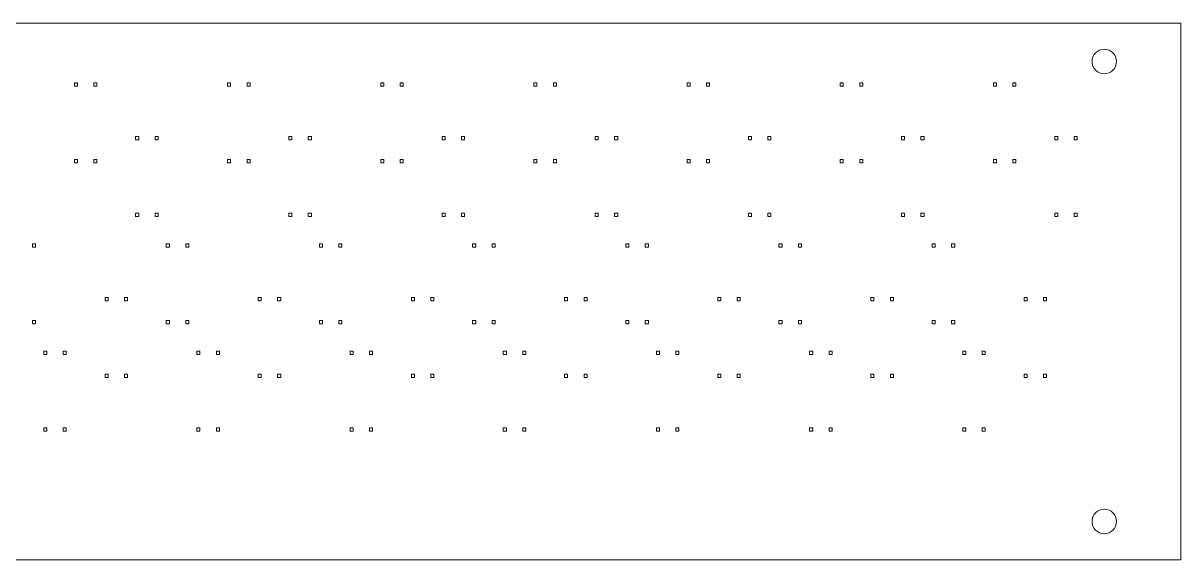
# Model space of a CAD drawing. Header units: millimetres. Extents: x -335 to 334, y -198 to 195.
# Drawn here: x -192.2 to -41, y 125 to 195 of the extents above; entities that cross this region are included whole.
import ezdxf

# ---------------------------------------------------------------- set-up
doc = ezdxf.new("R2010")
doc.units = ezdxf.units.MM
doc.header["$MEASUREMENT"] = 0
doc.layers.add('Layer 1', color=7, linetype='Continuous')

msp = doc.modelspace()

# ---------------------------------------------------------------- linework, layer by layer
at = {"layer": 'Layer 1', "lineweight": 15}
for points in [[(-335, 125), (-335, 125), (-335, 195), (-335, 195), (-335, 195), (-335, 195), (-41, 195), (-41, 195), (-41, 195), (-41, 195), (-41, 125), (-41, 125), (-41, 125), (-41, 125), (-335, 125), (-335, 125)], [(-49.4, 190), (-49.4, 190.8837), (-50.1163, 191.6), (-51, 191.6), (-51, 191.6), (-51.8837, 191.6), (-52.6, 190.8837), (-52.6, 190), (-52.6, 190), (-52.6, 189.1163), (-51.8837, 188.4), (-51, 188.4), (-51, 188.4), (-50.1164, 188.4), (-49.4, 189.1163), (-49.4, 190)], [(-185.47, 187.2), (-185.47, 187.2), (-185.47, 186.8), (-185.47, 186.8), (-185.47, 186.8), (-185.47, 186.8), (-185.07, 186.8), (-185.07, 186.8), (-185.07, 186.8), (-185.07, 186.8), (-185.07, 187.2), (-185.07, 187.2), (-185.07, 187.2), (-185.07, 187.2), (-185.47, 187.2), (-185.47, 187.2)], [(-182.93, 187.2), (-182.93, 187.2), (-182.93, 186.8), (-182.93, 186.8), (-182.93, 186.8), (-182.93, 186.8), (-182.53, 186.8), (-182.53, 186.8), (-182.53, 186.8), (-182.53, 186.8), (-182.53, 187.2), (-182.53, 187.2), (-182.53, 187.2), (-182.53, 187.2), (-182.93, 187.2), (-182.93, 187.2)], [(-165.47, 187.2), (-165.47, 187.2), (-165.47, 186.8), (-165.47, 186.8), (-165.47, 186.8), (-165.47, 186.8), (-165.07, 186.8), (-165.07, 186.8), (-165.07, 186.8), (-165.07, 186.8), (-165.07, 187.2), (-165.07, 187.2), (-165.07, 187.2), (-165.07, 187.2), (-165.47, 187.2), (-165.47, 187.2)], [(-162.93, 187.2), (-162.93, 187.2), (-162.93, 186.8), (-162.93, 186.8), (-162.93, 186.8), (-162.93, 186.8), (-162.53, 186.8), (-162.53, 186.8), (-162.53, 186.8), (-162.53, 186.8), (-162.53, 187.2), (-162.53, 187.2), (-162.53, 187.2), (-162.53, 187.2), (-162.93, 187.2), (-162.93, 187.2)], [(-145.47, 187.2), (-145.47, 187.2), (-145.47, 186.8), (-145.47, 186.8), (-145.47, 186.8), (-145.47, 186.8), (-145.07, 186.8), (-145.07, 186.8), (-145.07, 186.8), (-145.07, 186.8), (-145.07, 187.2), (-145.07, 187.2), (-145.07, 187.2), (-145.07, 187.2), (-145.47, 187.2), (-145.47, 187.2)], [(-142.93, 187.2), (-142.93, 187.2), (-142.93, 186.8), (-142.93, 186.8), (-142.93, 186.8), (-142.93, 186.8), (-142.53, 186.8), (-142.53, 186.8), (-142.53, 186.8), (-142.53, 186.8), (-142.53, 187.2), (-142.53, 187.2), (-142.53, 187.2), (-142.53, 187.2), (-142.93, 187.2), (-142.93, 187.2)], [(-125.47, 187.2), (-125.47, 187.2), (-125.47, 186.8), (-125.47, 186.8), (-125.47, 186.8), (-125.47, 186.8), (-125.07, 186.8), (-125.07, 186.8), (-125.07, 186.8), (-125.07, 186.8), (-125.07, 187.2), (-125.07, 187.2), (-125.07, 187.2), (-125.07, 187.2), (-125.47, 187.2), (-125.47, 187.2)], [(-122.93, 187.2), (-122.93, 187.2), (-122.93, 186.8), (-122.93, 186.8), (-122.93, 186.8), (-122.93, 186.8), (-122.53, 186.8), (-122.53, 186.8), (-122.53, 186.8), (-122.53, 186.8), (-122.53, 187.2), (-122.53, 187.2), (-122.53, 187.2), (-122.53, 187.2), (-122.93, 187.2), (-122.93, 187.2)], [(-105.47, 187.2), (-105.47, 187.2), (-105.47, 186.8), (-105.47, 186.8), (-105.47, 186.8), (-105.47, 186.8), (-105.07, 186.8), (-105.07, 186.8), (-105.07, 186.8), (-105.07, 186.8), (-105.07, 187.2), (-105.07, 187.2), (-105.07, 187.2), (-105.07, 187.2), (-105.47, 187.2), (-105.47, 187.2)], [(-102.93, 187.2), (-102.93, 187.2), (-102.93, 186.8), (-102.93, 186.8), (-102.93, 186.8), (-102.93, 186.8), (-102.53, 186.8), (-102.53, 186.8), (-102.53, 186.8), (-102.53, 186.8), (-102.53, 187.2), (-102.53, 187.2), (-102.53, 187.2), (-102.53, 187.2), (-102.93, 187.2), (-102.93, 187.2)], [(-85.47, 187.2), (-85.47, 187.2), (-85.47, 186.8), (-85.47, 186.8), (-85.47, 186.8), (-85.47, 186.8), (-85.07, 186.8), (-85.07, 186.8), (-85.07, 186.8), (-85.07, 186.8), (-85.07, 187.2), (-85.07, 187.2), (-85.07, 187.2), (-85.07, 187.2), (-85.47, 187.2), (-85.47, 187.2)], [(-82.93, 187.2), (-82.93, 187.2), (-82.93, 186.8), (-82.93, 186.8), (-82.93, 186.8), (-82.93, 186.8), (-82.53, 186.8), (-82.53, 186.8), (-82.53, 186.8), (-82.53, 186.8), (-82.53, 187.2), (-82.53, 187.2), (-82.53, 187.2), (-82.53, 187.2), (-82.93, 187.2), (-82.93, 187.2)], [(-65.47, 187.2), (-65.47, 187.2), (-65.47, 186.8), (-65.47, 186.8), (-65.47, 186.8), (-65.47, 186.8), (-65.07, 186.8), (-65.07, 186.8), (-65.07, 186.8), (-65.07, 186.8), (-65.07, 187.2), (-65.07, 187.2), (-65.07, 187.2), (-65.07, 187.2), (-65.47, 187.2), (-65.47, 187.2)], [(-62.93, 187.2), (-62.93, 187.2), (-62.93, 186.8), (-62.93, 186.8), (-62.93, 186.8), (-62.93, 186.8), (-62.53, 186.8), (-62.53, 186.8), (-62.53, 186.8), (-62.53, 186.8), (-62.53, 187.2), (-62.53, 187.2), (-62.53, 187.2), (-62.53, 187.2), (-62.93, 187.2), (-62.93, 187.2)], [(-177.07, 180.2), (-177.07, 180.2), (-177.47, 180.2), (-177.47, 180.2), (-177.47, 180.2), (-177.47, 180.2), (-177.47, 179.8), (-177.47, 179.8), (-177.47, 179.8), (-177.47, 179.8), (-177.07, 179.8), (-177.07, 179.8), (-177.07, 179.8), (-177.07, 179.8), (-177.07, 180.2), (-177.07, 180.2)], [(-174.93, 180.2), (-174.93, 180.2), (-174.93, 179.8), (-174.93, 179.8), (-174.93, 179.8), (-174.93, 179.8), (-174.53, 179.8), (-174.53, 179.8), (-174.53, 179.8), (-174.53, 179.8), (-174.53, 180.2), (-174.53, 180.2), (-174.53, 180.2), (-174.53, 180.2), (-174.93, 180.2), (-174.93, 180.2)], [(-157.07, 180.2), (-157.07, 180.2), (-157.47, 180.2), (-157.47, 180.2), (-157.47, 180.2), (-157.47, 180.2), (-157.47, 179.8), (-157.47, 179.8), (-157.47, 179.8), (-157.47, 179.8), (-157.07, 179.8), (-157.07, 179.8), (-157.07, 179.8), (-157.07, 179.8), (-157.07, 180.2), (-157.07, 180.2)], [(-154.93, 180.2), (-154.93, 180.2), (-154.93, 179.8), (-154.93, 179.8), (-154.93, 179.8), (-154.93, 179.8), (-154.53, 179.8), (-154.53, 179.8), (-154.53, 179.8), (-154.53, 179.8), (-154.53, 180.2), (-154.53, 180.2), (-154.53, 180.2), (-154.53, 180.2), (-154.93, 180.2), (-154.93, 180.2)], [(-137.07, 180.2), (-137.07, 180.2), (-137.47, 180.2), (-137.47, 180.2), (-137.47, 180.2), (-137.47, 180.2), (-137.47, 179.8), (-137.47, 179.8), (-137.47, 179.8), (-137.47, 179.8), (-137.07, 179.8), (-137.07, 179.8), (-137.07, 179.8), (-137.07, 179.8), (-137.07, 180.2), (-137.07, 180.2)], [(-134.93, 180.2), (-134.93, 180.2), (-134.93, 179.8), (-134.93, 179.8), (-134.93, 179.8), (-134.93, 179.8), (-134.53, 179.8), (-134.53, 179.8), (-134.53, 179.8), (-134.53, 179.8), (-134.53, 180.2), (-134.53, 180.2), (-134.53, 180.2), (-134.53, 180.2), (-134.93, 180.2), (-134.93, 180.2)], [(-117.07, 180.2), (-117.07, 180.2), (-117.47, 180.2), (-117.47, 180.2), (-117.47, 180.2), (-117.47, 180.2), (-117.47, 179.8), (-117.47, 179.8), (-117.47, 179.8), (-117.47, 179.8), (-117.07, 179.8), (-117.07, 179.8), (-117.07, 179.8), (-117.07, 179.8), (-117.07, 180.2), (-117.07, 180.2)], [(-114.93, 180.2), (-114.93, 180.2), (-114.93, 179.8), (-114.93, 179.8), (-114.93, 179.8), (-114.93, 179.8), (-114.53, 179.8), (-114.53, 179.8), (-114.53, 179.8), (-114.53, 179.8), (-114.53, 180.2), (-114.53, 180.2), (-114.53, 180.2), (-114.53, 180.2), (-114.93, 180.2), (-114.93, 180.2)], [(-97.07, 180.2), (-97.07, 180.2), (-97.47, 180.2), (-97.47, 180.2), (-97.47, 180.2), (-97.47, 180.2), (-97.47, 179.8), (-97.47, 179.8), (-97.47, 179.8), (-97.47, 179.8), (-97.07, 179.8), (-97.07, 179.8), (-97.07, 179.8), (-97.07, 179.8), (-97.07, 180.2), (-97.07, 180.2)], [(-94.93, 180.2), (-94.93, 180.2), (-94.93, 179.8), (-94.93, 179.8), (-94.93, 179.8), (-94.93, 179.8), (-94.53, 179.8), (-94.53, 179.8), (-94.53, 179.8), (-94.53, 179.8), (-94.53, 180.2), (-94.53, 180.2), (-94.53, 180.2), (-94.53, 180.2), (-94.93, 180.2), (-94.93, 180.2)], [(-77.07, 180.2), (-77.07, 180.2), (-77.47, 180.2), (-77.47, 180.2), (-77.47, 180.2), (-77.47, 180.2), (-77.47, 179.8), (-77.47, 179.8), (-77.47, 179.8), (-77.47, 179.8), (-77.07, 179.8), (-77.07, 179.8), (-77.07, 179.8), (-77.07, 179.8), (-77.07, 180.2), (-77.07, 180.2)], [(-74.93, 180.2), (-74.93, 180.2), (-74.93, 179.8), (-74.93, 179.8), (-74.93, 179.8), (-74.93, 179.8), (-74.53, 179.8), (-74.53, 179.8), (-74.53, 179.8), (-74.53, 179.8), (-74.53, 180.2), (-74.53, 180.2), (-74.53, 180.2), (-74.53, 180.2), (-74.93, 180.2), (-74.93, 180.2)], [(-57.07, 180.2), (-57.07, 180.2), (-57.47, 180.2), (-57.47, 180.2), (-57.47, 180.2), (-57.47, 180.2), (-57.47, 179.8), (-57.47, 179.8), (-57.47, 179.8), (-57.47, 179.8), (-57.07, 179.8), (-57.07, 179.8), (-57.07, 179.8), (-57.07, 179.8), (-57.07, 180.2), (-57.07, 180.2)], [(-54.93, 180.2), (-54.93, 180.2), (-54.93, 179.8), (-54.93, 179.8), (-54.93, 179.8), (-54.93, 179.8), (-54.53, 179.8), (-54.53, 179.8), (-54.53, 179.8), (-54.53, 179.8), (-54.53, 180.2), (-54.53, 180.2), (-54.53, 180.2), (-54.53, 180.2), (-54.93, 180.2), (-54.93, 180.2)], [(-185.07, 177.2), (-185.07, 177.2), (-185.47, 177.2), (-185.47, 177.2), (-185.47, 177.2), (-185.47, 177.2), (-185.47, 176.8), (-185.47, 176.8), (-185.47, 176.8), (-185.47, 176.8), (-185.07, 176.8), (-185.07, 176.8), (-185.07, 176.8), (-185.07, 176.8), (-185.07, 177.2), (-185.07, 177.2)], [(-182.93, 177.2), (-182.93, 177.2), (-182.93, 176.8), (-182.93, 176.8), (-182.93, 176.8), (-182.93, 176.8), (-182.53, 176.8), (-182.53, 176.8), (-182.53, 176.8), (-182.53, 176.8), (-182.53, 177.2), (-182.53, 177.2), (-182.53, 177.2), (-182.53, 177.2), (-182.93, 177.2), (-182.93, 177.2)], [(-165.07, 177.2), (-165.07, 177.2), (-165.47, 177.2), (-165.47, 177.2), (-165.47, 177.2), (-165.47, 177.2), (-165.47, 176.8), (-165.47, 176.8), (-165.47, 176.8), (-165.47, 176.8), (-165.07, 176.8), (-165.07, 176.8), (-165.07, 176.8), (-165.07, 176.8), (-165.07, 177.2), (-165.07, 177.2)], [(-162.93, 177.2), (-162.93, 177.2), (-162.93, 176.8), (-162.93, 176.8), (-162.93, 176.8), (-162.93, 176.8), (-162.53, 176.8), (-162.53, 176.8), (-162.53, 176.8), (-162.53, 176.8), (-162.53, 177.2), (-162.53, 177.2), (-162.53, 177.2), (-162.53, 177.2), (-162.93, 177.2), (-162.93, 177.2)], [(-145.07, 177.2), (-145.07, 177.2), (-145.47, 177.2), (-145.47, 177.2), (-145.47, 177.2), (-145.47, 177.2), (-145.47, 176.8), (-145.47, 176.8), (-145.47, 176.8), (-145.47, 176.8), (-145.07, 176.8), (-145.07, 176.8), (-145.07, 176.8), (-145.07, 176.8), (-145.07, 177.2), (-145.07, 177.2)], [(-142.93, 177.2), (-142.93, 177.2), (-142.93, 176.8), (-142.93, 176.8), (-142.93, 176.8), (-142.93, 176.8), (-142.53, 176.8), (-142.53, 176.8), (-142.53, 176.8), (-142.53, 176.8), (-142.53, 177.2), (-142.53, 177.2), (-142.53, 177.2), (-142.53, 177.2), (-142.93, 177.2), (-142.93, 177.2)], [(-125.07, 177.2), (-125.07, 177.2), (-125.47, 177.2), (-125.47, 177.2), (-125.47, 177.2), (-125.47, 177.2), (-125.47, 176.8), (-125.47, 176.8), (-125.47, 176.8), (-125.47, 176.8), (-125.07, 176.8), (-125.07, 176.8), (-125.07, 176.8), (-125.07, 176.8), (-125.07, 177.2), (-125.07, 177.2)], [(-122.93, 177.2), (-122.93, 177.2), (-122.93, 176.8), (-122.93, 176.8), (-122.93, 176.8), (-122.93, 176.8), (-122.53, 176.8), (-122.53, 176.8), (-122.53, 176.8), (-122.53, 176.8), (-122.53, 177.2), (-122.53, 177.2), (-122.53, 177.2), (-122.53, 177.2), (-122.93, 177.2), (-122.93, 177.2)], [(-105.07, 177.2), (-105.07, 177.2), (-105.47, 177.2), (-105.47, 177.2), (-105.47, 177.2), (-105.47, 177.2), (-105.47, 176.8), (-105.47, 176.8), (-105.47, 176.8), (-105.47, 176.8), (-105.07, 176.8), (-105.07, 176.8), (-105.07, 176.8), (-105.07, 176.8), (-105.07, 177.2), (-105.07, 177.2)], [(-102.93, 177.2), (-102.93, 177.2), (-102.93, 176.8), (-102.93, 176.8), (-102.93, 176.8), (-102.93, 176.8), (-102.53, 176.8), (-102.53, 176.8), (-102.53, 176.8), (-102.53, 176.8), (-102.53, 177.2), (-102.53, 177.2), (-102.53, 177.2), (-102.53, 177.2), (-102.93, 177.2), (-102.93, 177.2)], [(-85.07, 177.2), (-85.07, 177.2), (-85.47, 177.2), (-85.47, 177.2), (-85.47, 177.2), (-85.47, 177.2), (-85.47, 176.8), (-85.47, 176.8), (-85.47, 176.8), (-85.47, 176.8), (-85.07, 176.8), (-85.07, 176.8), (-85.07, 176.8), (-85.07, 176.8), (-85.07, 177.2), (-85.07, 177.2)], [(-82.93, 177.2), (-82.93, 177.2), (-82.93, 176.8), (-82.93, 176.8), (-82.93, 176.8), (-82.93, 176.8), (-82.53, 176.8), (-82.53, 176.8), (-82.53, 176.8), (-82.53, 176.8), (-82.53, 177.2), (-82.53, 177.2), (-82.53, 177.2), (-82.53, 177.2), (-82.93, 177.2), (-82.93, 177.2)], [(-65.07, 177.2), (-65.07, 177.2), (-65.47, 177.2), (-65.47, 177.2), (-65.47, 177.2), (-65.47, 177.2), (-65.47, 176.8), (-65.47, 176.8), (-65.47, 176.8), (-65.47, 176.8), (-65.07, 176.8), (-65.07, 176.8), (-65.07, 176.8), (-65.07, 176.8), (-65.07, 177.2), (-65.07, 177.2)], [(-62.93, 177.2), (-62.93, 177.2), (-62.93, 176.8), (-62.93, 176.8), (-62.93, 176.8), (-62.93, 176.8), (-62.53, 176.8), (-62.53, 176.8), (-62.53, 176.8), (-62.53, 176.8), (-62.53, 177.2), (-62.53, 177.2), (-62.53, 177.2), (-62.53, 177.2), (-62.93, 177.2), (-62.93, 177.2)], [(-177.07, 170.2), (-177.07, 170.2), (-177.47, 170.2), (-177.47, 170.2), (-177.47, 170.2), (-177.47, 170.2), (-177.47, 169.8), (-177.47, 169.8), (-177.47, 169.8), (-177.47, 169.8), (-177.07, 169.8), (-177.07, 169.8), (-177.07, 169.8), (-177.07, 169.8), (-177.07, 170.2), (-177.07, 170.2)], [(-174.93, 170.2), (-174.93, 170.2), (-174.93, 169.8), (-174.93, 169.8), (-174.93, 169.8), (-174.93, 169.8), (-174.53, 169.8), (-174.53, 169.8), (-174.53, 169.8), (-174.53, 169.8), (-174.53, 170.2), (-174.53, 170.2), (-174.53, 170.2), (-174.53, 170.2), (-174.93, 170.2), (-174.93, 170.2)], [(-157.07, 170.2), (-157.07, 170.2), (-157.47, 170.2), (-157.47, 170.2), (-157.47, 170.2), (-157.47, 170.2), (-157.47, 169.8), (-157.47, 169.8), (-157.47, 169.8), (-157.47, 169.8), (-157.07, 169.8), (-157.07, 169.8), (-157.07, 169.8), (-157.07, 169.8), (-157.07, 170.2), (-157.07, 170.2)], [(-154.93, 170.2), (-154.93, 170.2), (-154.93, 169.8), (-154.93, 169.8), (-154.93, 169.8), (-154.93, 169.8), (-154.53, 169.8), (-154.53, 169.8), (-154.53, 169.8), (-154.53, 169.8), (-154.53, 170.2), (-154.53, 170.2), (-154.53, 170.2), (-154.53, 170.2), (-154.93, 170.2), (-154.93, 170.2)], [(-137.07, 170.2), (-137.07, 170.2), (-137.47, 170.2), (-137.47, 170.2), (-137.47, 170.2), (-137.47, 170.2), (-137.47, 169.8), (-137.47, 169.8), (-137.47, 169.8), (-137.47, 169.8), (-137.07, 169.8), (-137.07, 169.8), (-137.07, 169.8), (-137.07, 169.8), (-137.07, 170.2), (-137.07, 170.2)], [(-134.93, 170.2), (-134.93, 170.2), (-134.93, 169.8), (-134.93, 169.8), (-134.93, 169.8), (-134.93, 169.8), (-134.53, 169.8), (-134.53, 169.8), (-134.53, 169.8), (-134.53, 169.8), (-134.53, 170.2), (-134.53, 170.2), (-134.53, 170.2), (-134.53, 170.2), (-134.93, 170.2), (-134.93, 170.2)], [(-117.07, 170.2), (-117.07, 170.2), (-117.47, 170.2), (-117.47, 170.2), (-117.47, 170.2), (-117.47, 170.2), (-117.47, 169.8), (-117.47, 169.8), (-117.47, 169.8), (-117.47, 169.8), (-117.07, 169.8), (-117.07, 169.8), (-117.07, 169.8), (-117.07, 169.8), (-117.07, 170.2), (-117.07, 170.2)], [(-114.93, 170.2), (-114.93, 170.2), (-114.93, 169.8), (-114.93, 169.8), (-114.93, 169.8), (-114.93, 169.8), (-114.53, 169.8), (-114.53, 169.8), (-114.53, 169.8), (-114.53, 169.8), (-114.53, 170.2), (-114.53, 170.2), (-114.53, 170.2), (-114.53, 170.2), (-114.93, 170.2), (-114.93, 170.2)], [(-97.07, 170.2), (-97.07, 170.2), (-97.47, 170.2), (-97.47, 170.2), (-97.47, 170.2), (-97.47, 170.2), (-97.47, 169.8), (-97.47, 169.8), (-97.47, 169.8), (-97.47, 169.8), (-97.07, 169.8), (-97.07, 169.8), (-97.07, 169.8), (-97.07, 169.8), (-97.07, 170.2), (-97.07, 170.2)], [(-94.93, 170.2), (-94.93, 170.2), (-94.93, 169.8), (-94.93, 169.8), (-94.93, 169.8), (-94.93, 169.8), (-94.53, 169.8), (-94.53, 169.8), (-94.53, 169.8), (-94.53, 169.8), (-94.53, 170.2), (-94.53, 170.2), (-94.53, 170.2), (-94.53, 170.2), (-94.93, 170.2), (-94.93, 170.2)], [(-77.07, 170.2), (-77.07, 170.2), (-77.47, 170.2), (-77.47, 170.2), (-77.47, 170.2), (-77.47, 170.2), (-77.47, 169.8), (-77.47, 169.8), (-77.47, 169.8), (-77.47, 169.8), (-77.07, 169.8), (-77.07, 169.8), (-77.07, 169.8), (-77.07, 169.8), (-77.07, 170.2), (-77.07, 170.2)], [(-74.93, 170.2), (-74.93, 170.2), (-74.93, 169.8), (-74.93, 169.8), (-74.93, 169.8), (-74.93, 169.8), (-74.53, 169.8), (-74.53, 169.8), (-74.53, 169.8), (-74.53, 169.8), (-74.53, 170.2), (-74.53, 170.2), (-74.53, 170.2), (-74.53, 170.2), (-74.93, 170.2), (-74.93, 170.2)], [(-57.07, 170.2), (-57.07, 170.2), (-57.47, 170.2), (-57.47, 170.2), (-57.47, 170.2), (-57.47, 170.2), (-57.47, 169.8), (-57.47, 169.8), (-57.47, 169.8), (-57.47, 169.8), (-57.07, 169.8), (-57.07, 169.8), (-57.07, 169.8), (-57.07, 169.8), (-57.07, 170.2), (-57.07, 170.2)], [(-54.93, 170.2), (-54.93, 170.2), (-54.93, 169.8), (-54.93, 169.8), (-54.93, 169.8), (-54.93, 169.8), (-54.53, 169.8), (-54.53, 169.8), (-54.53, 169.8), (-54.53, 169.8), (-54.53, 170.2), (-54.53, 170.2), (-54.53, 170.2), (-54.53, 170.2), (-54.93, 170.2), (-54.93, 170.2)], [(-190.93, 166.2), (-190.93, 166.2), (-190.93, 165.8), (-190.93, 165.8), (-190.93, 165.8), (-190.93, 165.8), (-190.53, 165.8), (-190.53, 165.8), (-190.53, 165.8), (-190.53, 165.8), (-190.53, 166.2), (-190.53, 166.2), (-190.53, 166.2), (-190.53, 166.2), (-190.93, 166.2), (-190.93, 166.2)], [(-173.47, 166.2), (-173.47, 166.2), (-173.47, 165.8), (-173.47, 165.8), (-173.47, 165.8), (-173.47, 165.8), (-173.07, 165.8), (-173.07, 165.8), (-173.07, 165.8), (-173.07, 165.8), (-173.07, 166.2), (-173.07, 166.2), (-173.07, 166.2), (-173.07, 166.2), (-173.47, 166.2), (-173.47, 166.2)], [(-170.93, 166.2), (-170.93, 166.2), (-170.93, 165.8), (-170.93, 165.8), (-170.93, 165.8), (-170.93, 165.8), (-170.53, 165.8), (-170.53, 165.8), (-170.53, 165.8), (-170.53, 165.8), (-170.53, 166.2), (-170.53, 166.2), (-170.53, 166.2), (-170.53, 166.2), (-170.93, 166.2), (-170.93, 166.2)], [(-153.47, 166.2), (-153.47, 166.2), (-153.47, 165.8), (-153.47, 165.8), (-153.47, 165.8), (-153.47, 165.8), (-153.07, 165.8), (-153.07, 165.8), (-153.07, 165.8), (-153.07, 165.8), (-153.07, 166.2), (-153.07, 166.2), (-153.07, 166.2), (-153.07, 166.2), (-153.47, 166.2), (-153.47, 166.2)], [(-150.93, 166.2), (-150.93, 166.2), (-150.93, 165.8), (-150.93, 165.8), (-150.93, 165.8), (-150.93, 165.8), (-150.53, 165.8), (-150.53, 165.8), (-150.53, 165.8), (-150.53, 165.8), (-150.53, 166.2), (-150.53, 166.2), (-150.53, 166.2), (-150.53, 166.2), (-150.93, 166.2), (-150.93, 166.2)], [(-133.47, 166.2), (-133.47, 166.2), (-133.47, 165.8), (-133.47, 165.8), (-133.47, 165.8), (-133.47, 165.8), (-133.07, 165.8), (-133.07, 165.8), (-133.07, 165.8), (-133.07, 165.8), (-133.07, 166.2), (-133.07, 166.2), (-133.07, 166.2), (-133.07, 166.2), (-133.47, 166.2), (-133.47, 166.2)], [(-130.93, 166.2), (-130.93, 166.2), (-130.93, 165.8), (-130.93, 165.8), (-130.93, 165.8), (-130.93, 165.8), (-130.53, 165.8), (-130.53, 165.8), (-130.53, 165.8), (-130.53, 165.8), (-130.53, 166.2), (-130.53, 166.2), (-130.53, 166.2), (-130.53, 166.2), (-130.93, 166.2), (-130.93, 166.2)], [(-113.47, 166.2), (-113.47, 166.2), (-113.47, 165.8), (-113.47, 165.8), (-113.47, 165.8), (-113.47, 165.8), (-113.07, 165.8), (-113.07, 165.8), (-113.07, 165.8), (-113.07, 165.8), (-113.07, 166.2), (-113.07, 166.2), (-113.07, 166.2), (-113.07, 166.2), (-113.47, 166.2), (-113.47, 166.2)], [(-110.93, 166.2), (-110.93, 166.2), (-110.93, 165.8), (-110.93, 165.8), (-110.93, 165.8), (-110.93, 165.8), (-110.53, 165.8), (-110.53, 165.8), (-110.53, 165.8), (-110.53, 165.8), (-110.53, 166.2), (-110.53, 166.2), (-110.53, 166.2), (-110.53, 166.2), (-110.93, 166.2), (-110.93, 166.2)], [(-93.47, 166.2), (-93.47, 166.2), (-93.47, 165.8), (-93.47, 165.8), (-93.47, 165.8), (-93.47, 165.8), (-93.07, 165.8), (-93.07, 165.8), (-93.07, 165.8), (-93.07, 165.8), (-93.07, 166.2), (-93.07, 166.2), (-93.07, 166.2), (-93.07, 166.2), (-93.47, 166.2), (-93.47, 166.2)], [(-90.93, 166.2), (-90.93, 166.2), (-90.93, 165.8), (-90.93, 165.8), (-90.93, 165.8), (-90.93, 165.8), (-90.53, 165.8), (-90.53, 165.8), (-90.53, 165.8), (-90.53, 165.8), (-90.53, 166.2), (-90.53, 166.2), (-90.53, 166.2), (-90.53, 166.2), (-90.93, 166.2), (-90.93, 166.2)], [(-73.47, 166.2), (-73.47, 166.2), (-73.47, 165.8), (-73.47, 165.8), (-73.47, 165.8), (-73.47, 165.8), (-73.07, 165.8), (-73.07, 165.8), (-73.07, 165.8), (-73.07, 165.8), (-73.07, 166.2), (-73.07, 166.2), (-73.07, 166.2), (-73.07, 166.2), (-73.47, 166.2), (-73.47, 166.2)], [(-70.93, 166.2), (-70.93, 166.2), (-70.93, 165.8), (-70.93, 165.8), (-70.93, 165.8), (-70.93, 165.8), (-70.53, 165.8), (-70.53, 165.8), (-70.53, 165.8), (-70.53, 165.8), (-70.53, 166.2), (-70.53, 166.2), (-70.53, 166.2), (-70.53, 166.2), (-70.93, 166.2), (-70.93, 166.2)], [(-181.07, 159.2), (-181.07, 159.2), (-181.47, 159.2), (-181.47, 159.2), (-181.47, 159.2), (-181.47, 159.2), (-181.47, 158.8), (-181.47, 158.8), (-181.47, 158.8), (-181.47, 158.8), (-181.07, 158.8), (-181.07, 158.8), (-181.07, 158.8), (-181.07, 158.8), (-181.07, 159.2), (-181.07, 159.2)], [(-178.93, 159.2), (-178.93, 159.2), (-178.93, 158.8), (-178.93, 158.8), (-178.93, 158.8), (-178.93, 158.8), (-178.53, 158.8), (-178.53, 158.8), (-178.53, 158.8), (-178.53, 158.8), (-178.53, 159.2), (-178.53, 159.2), (-178.53, 159.2), (-178.53, 159.2), (-178.93, 159.2), (-178.93, 159.2)], [(-161.07, 159.2), (-161.07, 159.2), (-161.47, 159.2), (-161.47, 159.2), (-161.47, 159.2), (-161.47, 159.2), (-161.47, 158.8), (-161.47, 158.8), (-161.47, 158.8), (-161.47, 158.8), (-161.07, 158.8), (-161.07, 158.8), (-161.07, 158.8), (-161.07, 158.8), (-161.07, 159.2), (-161.07, 159.2)], [(-158.93, 159.2), (-158.93, 159.2), (-158.93, 158.8), (-158.93, 158.8), (-158.93, 158.8), (-158.93, 158.8), (-158.53, 158.8), (-158.53, 158.8), (-158.53, 158.8), (-158.53, 158.8), (-158.53, 159.2), (-158.53, 159.2), (-158.53, 159.2), (-158.53, 159.2), (-158.93, 159.2), (-158.93, 159.2)], [(-141.07, 159.2), (-141.07, 159.2), (-141.47, 159.2), (-141.47, 159.2), (-141.47, 159.2), (-141.47, 159.2), (-141.47, 158.8), (-141.47, 158.8), (-141.47, 158.8), (-141.47, 158.8), (-141.07, 158.8), (-141.07, 158.8), (-141.07, 158.8), (-141.07, 158.8), (-141.07, 159.2), (-141.07, 159.2)], [(-138.93, 159.2), (-138.93, 159.2), (-138.93, 158.8), (-138.93, 158.8), (-138.93, 158.8), (-138.93, 158.8), (-138.53, 158.8), (-138.53, 158.8), (-138.53, 158.8), (-138.53, 158.8), (-138.53, 159.2), (-138.53, 159.2), (-138.53, 159.2), (-138.53, 159.2), (-138.93, 159.2), (-138.93, 159.2)], [(-121.07, 159.2), (-121.07, 159.2), (-121.47, 159.2), (-121.47, 159.2), (-121.47, 159.2), (-121.47, 159.2), (-121.47, 158.8), (-121.47, 158.8), (-121.47, 158.8), (-121.47, 158.8), (-121.07, 158.8), (-121.07, 158.8), (-121.07, 158.8), (-121.07, 158.8), (-121.07, 159.2), (-121.07, 159.2)], [(-118.93, 159.2), (-118.93, 159.2), (-118.93, 158.8), (-118.93, 158.8), (-118.93, 158.8), (-118.93, 158.8), (-118.53, 158.8), (-118.53, 158.8), (-118.53, 158.8), (-118.53, 158.8), (-118.53, 159.2), (-118.53, 159.2), (-118.53, 159.2), (-118.53, 159.2), (-118.93, 159.2), (-118.93, 159.2)], [(-101.07, 159.2), (-101.07, 159.2), (-101.47, 159.2), (-101.47, 159.2), (-101.47, 159.2), (-101.47, 159.2), (-101.47, 158.8), (-101.47, 158.8), (-101.47, 158.8), (-101.47, 158.8), (-101.07, 158.8), (-101.07, 158.8), (-101.07, 158.8), (-101.07, 158.8), (-101.07, 159.2), (-101.07, 159.2)], [(-98.93, 159.2), (-98.93, 159.2), (-98.93, 158.8), (-98.93, 158.8), (-98.93, 158.8), (-98.93, 158.8), (-98.53, 158.8), (-98.53, 158.8), (-98.53, 158.8), (-98.53, 158.8), (-98.53, 159.2), (-98.53, 159.2), (-98.53, 159.2), (-98.53, 159.2), (-98.93, 159.2), (-98.93, 159.2)], [(-81.07, 159.2), (-81.07, 159.2), (-81.47, 159.2), (-81.47, 159.2), (-81.47, 159.2), (-81.47, 159.2), (-81.47, 158.8), (-81.47, 158.8), (-81.47, 158.8), (-81.47, 158.8), (-81.07, 158.8), (-81.07, 158.8), (-81.07, 158.8), (-81.07, 158.8), (-81.07, 159.2), (-81.07, 159.2)], [(-78.93, 159.2), (-78.93, 159.2), (-78.93, 158.8), (-78.93, 158.8), (-78.93, 158.8), (-78.93, 158.8), (-78.53, 158.8), (-78.53, 158.8), (-78.53, 158.8), (-78.53, 158.8), (-78.53, 159.2), (-78.53, 159.2), (-78.53, 159.2), (-78.53, 159.2), (-78.93, 159.2), (-78.93, 159.2)], [(-61.07, 159.2), (-61.07, 159.2), (-61.47, 159.2), (-61.47, 159.2), (-61.47, 159.2), (-61.47, 159.2), (-61.47, 158.8), (-61.47, 158.8), (-61.47, 158.8), (-61.47, 158.8), (-61.07, 158.8), (-61.07, 158.8), (-61.07, 158.8), (-61.07, 158.8), (-61.07, 159.2), (-61.07, 159.2)], [(-58.93, 159.2), (-58.93, 159.2), (-58.93, 158.8), (-58.93, 158.8), (-58.93, 158.8), (-58.93, 158.8), (-58.53, 158.8), (-58.53, 158.8), (-58.53, 158.8), (-58.53, 158.8), (-58.53, 159.2), (-58.53, 159.2), (-58.53, 159.2), (-58.53, 159.2), (-58.93, 159.2), (-58.93, 159.2)], [(-190.93, 156.2), (-190.93, 156.2), (-190.93, 155.8), (-190.93, 155.8), (-190.93, 155.8), (-190.93, 155.8), (-190.53, 155.8), (-190.53, 155.8), (-190.53, 155.8), (-190.53, 155.8), (-190.53, 156.2), (-190.53, 156.2), (-190.53, 156.2), (-190.53, 156.2), (-190.93, 156.2), (-190.93, 156.2)], [(-173.47, 156.2), (-173.47, 156.2), (-173.47, 155.8), (-173.47, 155.8), (-173.47, 155.8), (-173.47, 155.8), (-173.07, 155.8), (-173.07, 155.8), (-173.07, 155.8), (-173.07, 155.8), (-173.07, 156.2), (-173.07, 156.2), (-173.07, 156.2), (-173.07, 156.2), (-173.47, 156.2), (-173.47, 156.2)], [(-170.93, 156.2), (-170.93, 156.2), (-170.93, 155.8), (-170.93, 155.8), (-170.93, 155.8), (-170.93, 155.8), (-170.53, 155.8), (-170.53, 155.8), (-170.53, 155.8), (-170.53, 155.8), (-170.53, 156.2), (-170.53, 156.2), (-170.53, 156.2), (-170.53, 156.2), (-170.93, 156.2), (-170.93, 156.2)], [(-153.47, 156.2), (-153.47, 156.2), (-153.47, 155.8), (-153.47, 155.8), (-153.47, 155.8), (-153.47, 155.8), (-153.07, 155.8), (-153.07, 155.8), (-153.07, 155.8), (-153.07, 155.8), (-153.07, 156.2), (-153.07, 156.2), (-153.07, 156.2), (-153.07, 156.2), (-153.47, 156.2), (-153.47, 156.2)], [(-150.93, 156.2), (-150.93, 156.2), (-150.93, 155.8), (-150.93, 155.8), (-150.93, 155.8), (-150.93, 155.8), (-150.53, 155.8), (-150.53, 155.8), (-150.53, 155.8), (-150.53, 155.8), (-150.53, 156.2), (-150.53, 156.2), (-150.53, 156.2), (-150.53, 156.2), (-150.93, 156.2), (-150.93, 156.2)], [(-133.47, 156.2), (-133.47, 156.2), (-133.47, 155.8), (-133.47, 155.8), (-133.47, 155.8), (-133.47, 155.8), (-133.07, 155.8), (-133.07, 155.8), (-133.07, 155.8), (-133.07, 155.8), (-133.07, 156.2), (-133.07, 156.2), (-133.07, 156.2), (-133.07, 156.2), (-133.47, 156.2), (-133.47, 156.2)], [(-130.93, 156.2), (-130.93, 156.2), (-130.93, 155.8), (-130.93, 155.8), (-130.93, 155.8), (-130.93, 155.8), (-130.53, 155.8), (-130.53, 155.8), (-130.53, 155.8), (-130.53, 155.8), (-130.53, 156.2), (-130.53, 156.2), (-130.53, 156.2), (-130.53, 156.2), (-130.93, 156.2), (-130.93, 156.2)], [(-113.47, 156.2), (-113.47, 156.2), (-113.47, 155.8), (-113.47, 155.8), (-113.47, 155.8), (-113.47, 155.8), (-113.07, 155.8), (-113.07, 155.8), (-113.07, 155.8), (-113.07, 155.8), (-113.07, 156.2), (-113.07, 156.2), (-113.07, 156.2), (-113.07, 156.2), (-113.47, 156.2), (-113.47, 156.2)], [(-110.93, 156.2), (-110.93, 156.2), (-110.93, 155.8), (-110.93, 155.8), (-110.93, 155.8), (-110.93, 155.8), (-110.53, 155.8), (-110.53, 155.8), (-110.53, 155.8), (-110.53, 155.8), (-110.53, 156.2), (-110.53, 156.2), (-110.53, 156.2), (-110.53, 156.2), (-110.93, 156.2), (-110.93, 156.2)], [(-93.47, 156.2), (-93.47, 156.2), (-93.47, 155.8), (-93.47, 155.8), (-93.47, 155.8), (-93.47, 155.8), (-93.07, 155.8), (-93.07, 155.8), (-93.07, 155.8), (-93.07, 155.8), (-93.07, 156.2), (-93.07, 156.2), (-93.07, 156.2), (-93.07, 156.2), (-93.47, 156.2), (-93.47, 156.2)], [(-90.93, 156.2), (-90.93, 156.2), (-90.93, 155.8), (-90.93, 155.8), (-90.93, 155.8), (-90.93, 155.8), (-90.53, 155.8), (-90.53, 155.8), (-90.53, 155.8), (-90.53, 155.8), (-90.53, 156.2), (-90.53, 156.2), (-90.53, 156.2), (-90.53, 156.2), (-90.93, 156.2), (-90.93, 156.2)], [(-73.47, 156.2), (-73.47, 156.2), (-73.47, 155.8), (-73.47, 155.8), (-73.47, 155.8), (-73.47, 155.8), (-73.07, 155.8), (-73.07, 155.8), (-73.07, 155.8), (-73.07, 155.8), (-73.07, 156.2), (-73.07, 156.2), (-73.07, 156.2), (-73.07, 156.2), (-73.47, 156.2), (-73.47, 156.2)], [(-70.93, 156.2), (-70.93, 156.2), (-70.93, 155.8), (-70.93, 155.8), (-70.93, 155.8), (-70.93, 155.8), (-70.53, 155.8), (-70.53, 155.8), (-70.53, 155.8), (-70.53, 155.8), (-70.53, 156.2), (-70.53, 156.2), (-70.53, 156.2), (-70.53, 156.2), (-70.93, 156.2), (-70.93, 156.2)], [(-189.47, 152.2), (-189.47, 152.2), (-189.47, 151.8), (-189.47, 151.8), (-189.47, 151.8), (-189.47, 151.8), (-189.07, 151.8), (-189.07, 151.8), (-189.07, 151.8), (-189.07, 151.8), (-189.07, 152.2), (-189.07, 152.2), (-189.07, 152.2), (-189.07, 152.2), (-189.47, 152.2), (-189.47, 152.2)], [(-186.93, 152.2), (-186.93, 152.2), (-186.93, 151.8), (-186.93, 151.8), (-186.93, 151.8), (-186.93, 151.8), (-186.53, 151.8), (-186.53, 151.8), (-186.53, 151.8), (-186.53, 151.8), (-186.53, 152.2), (-186.53, 152.2), (-186.53, 152.2), (-186.53, 152.2), (-186.93, 152.2), (-186.93, 152.2)], [(-169.47, 152.2), (-169.47, 152.2), (-169.47, 151.8), (-169.47, 151.8), (-169.47, 151.8), (-169.47, 151.8), (-169.07, 151.8), (-169.07, 151.8), (-169.07, 151.8), (-169.07, 151.8), (-169.07, 152.2), (-169.07, 152.2), (-169.07, 152.2), (-169.07, 152.2), (-169.47, 152.2), (-169.47, 152.2)], [(-166.93, 152.2), (-166.93, 152.2), (-166.93, 151.8), (-166.93, 151.8), (-166.93, 151.8), (-166.93, 151.8), (-166.53, 151.8), (-166.53, 151.8), (-166.53, 151.8), (-166.53, 151.8), (-166.53, 152.2), (-166.53, 152.2), (-166.53, 152.2), (-166.53, 152.2), (-166.93, 152.2), (-166.93, 152.2)], [(-149.47, 152.2), (-149.47, 152.2), (-149.47, 151.8), (-149.47, 151.8), (-149.47, 151.8), (-149.47, 151.8), (-149.07, 151.8), (-149.07, 151.8), (-149.07, 151.8), (-149.07, 151.8), (-149.07, 152.2), (-149.07, 152.2), (-149.07, 152.2), (-149.07, 152.2), (-149.47, 152.2), (-149.47, 152.2)], [(-146.93, 152.2), (-146.93, 152.2), (-146.93, 151.8), (-146.93, 151.8), (-146.93, 151.8), (-146.93, 151.8), (-146.53, 151.8), (-146.53, 151.8), (-146.53, 151.8), (-146.53, 151.8), (-146.53, 152.2), (-146.53, 152.2), (-146.53, 152.2), (-146.53, 152.2), (-146.93, 152.2), (-146.93, 152.2)], [(-129.47, 152.2), (-129.47, 152.2), (-129.47, 151.8), (-129.47, 151.8), (-129.47, 151.8), (-129.47, 151.8), (-129.07, 151.8), (-129.07, 151.8), (-129.07, 151.8), (-129.07, 151.8), (-129.07, 152.2), (-129.07, 152.2), (-129.07, 152.2), (-129.07, 152.2), (-129.47, 152.2), (-129.47, 152.2)], [(-126.93, 152.2), (-126.93, 152.2), (-126.93, 151.8), (-126.93, 151.8), (-126.93, 151.8), (-126.93, 151.8), (-126.53, 151.8), (-126.53, 151.8), (-126.53, 151.8), (-126.53, 151.8), (-126.53, 152.2), (-126.53, 152.2), (-126.53, 152.2), (-126.53, 152.2), (-126.93, 152.2), (-126.93, 152.2)], [(-109.47, 152.2), (-109.47, 152.2), (-109.47, 151.8), (-109.47, 151.8), (-109.47, 151.8), (-109.47, 151.8), (-109.07, 151.8), (-109.07, 151.8), (-109.07, 151.8), (-109.07, 151.8), (-109.07, 152.2), (-109.07, 152.2), (-109.07, 152.2), (-109.07, 152.2), (-109.47, 152.2), (-109.47, 152.2)], [(-106.93, 152.2), (-106.93, 152.2), (-106.93, 151.8), (-106.93, 151.8), (-106.93, 151.8), (-106.93, 151.8), (-106.53, 151.8), (-106.53, 151.8), (-106.53, 151.8), (-106.53, 151.8), (-106.53, 152.2), (-106.53, 152.2), (-106.53, 152.2), (-106.53, 152.2), (-106.93, 152.2), (-106.93, 152.2)], [(-89.47, 152.2), (-89.47, 152.2), (-89.47, 151.8), (-89.47, 151.8), (-89.47, 151.8), (-89.47, 151.8), (-89.07, 151.8), (-89.07, 151.8), (-89.07, 151.8), (-89.07, 151.8), (-89.07, 152.2), (-89.07, 152.2), (-89.07, 152.2), (-89.07, 152.2), (-89.47, 152.2), (-89.47, 152.2)], [(-86.93, 152.2), (-86.93, 152.2), (-86.93, 151.8), (-86.93, 151.8), (-86.93, 151.8), (-86.93, 151.8), (-86.53, 151.8), (-86.53, 151.8), (-86.53, 151.8), (-86.53, 151.8), (-86.53, 152.2), (-86.53, 152.2), (-86.53, 152.2), (-86.53, 152.2), (-86.93, 152.2), (-86.93, 152.2)], [(-69.47, 152.2), (-69.47, 152.2), (-69.47, 151.8), (-69.47, 151.8), (-69.47, 151.8), (-69.47, 151.8), (-69.07, 151.8), (-69.07, 151.8), (-69.07, 151.8), (-69.07, 151.8), (-69.07, 152.2), (-69.07, 152.2), (-69.07, 152.2), (-69.07, 152.2), (-69.47, 152.2), (-69.47, 152.2)], [(-66.93, 152.2), (-66.93, 152.2), (-66.93, 151.8), (-66.93, 151.8), (-66.93, 151.8), (-66.93, 151.8), (-66.53, 151.8), (-66.53, 151.8), (-66.53, 151.8), (-66.53, 151.8), (-66.53, 152.2), (-66.53, 152.2), (-66.53, 152.2), (-66.53, 152.2), (-66.93, 152.2), (-66.93, 152.2)], [(-181.07, 149.2), (-181.07, 149.2), (-181.47, 149.2), (-181.47, 149.2), (-181.47, 149.2), (-181.47, 149.2), (-181.47, 148.8), (-181.47, 148.8), (-181.47, 148.8), (-181.47, 148.8), (-181.07, 148.8), (-181.07, 148.8), (-181.07, 148.8), (-181.07, 148.8), (-181.07, 149.2), (-181.07, 149.2)], [(-178.53, 149.2), (-178.53, 149.2), (-178.93, 149.2), (-178.93, 149.2), (-178.93, 149.2), (-178.93, 149.2), (-178.93, 148.8), (-178.93, 148.8), (-178.93, 148.8), (-178.93, 148.8), (-178.53, 148.8), (-178.53, 148.8), (-178.53, 148.8), (-178.53, 148.8), (-178.53, 149.2), (-178.53, 149.2)], [(-161.07, 149.2), (-161.07, 149.2), (-161.47, 149.2), (-161.47, 149.2), (-161.47, 149.2), (-161.47, 149.2), (-161.47, 148.8), (-161.47, 148.8), (-161.47, 148.8), (-161.47, 148.8), (-161.07, 148.8), (-161.07, 148.8), (-161.07, 148.8), (-161.07, 148.8), (-161.07, 149.2), (-161.07, 149.2)], [(-158.53, 149.2), (-158.53, 149.2), (-158.93, 149.2), (-158.93, 149.2), (-158.93, 149.2), (-158.93, 149.2), (-158.93, 148.8), (-158.93, 148.8), (-158.93, 148.8), (-158.93, 148.8), (-158.53, 148.8), (-158.53, 148.8), (-158.53, 148.8), (-158.53, 148.8), (-158.53, 149.2), (-158.53, 149.2)], [(-141.07, 149.2), (-141.07, 149.2), (-141.47, 149.2), (-141.47, 149.2), (-141.47, 149.2), (-141.47, 149.2), (-141.47, 148.8), (-141.47, 148.8), (-141.47, 148.8), (-141.47, 148.8), (-141.07, 148.8), (-141.07, 148.8), (-141.07, 148.8), (-141.07, 148.8), (-141.07, 149.2), (-141.07, 149.2)], [(-138.53, 149.2), (-138.53, 149.2), (-138.93, 149.2), (-138.93, 149.2), (-138.93, 149.2), (-138.93, 149.2), (-138.93, 148.8), (-138.93, 148.8), (-138.93, 148.8), (-138.93, 148.8), (-138.53, 148.8), (-138.53, 148.8), (-138.53, 148.8), (-138.53, 148.8), (-138.53, 149.2), (-138.53, 149.2)], [(-121.07, 149.2), (-121.07, 149.2), (-121.47, 149.2), (-121.47, 149.2), (-121.47, 149.2), (-121.47, 149.2), (-121.47, 148.8), (-121.47, 148.8), (-121.47, 148.8), (-121.47, 148.8), (-121.07, 148.8), (-121.07, 148.8), (-121.07, 148.8), (-121.07, 148.8), (-121.07, 149.2), (-121.07, 149.2)], [(-118.53, 149.2), (-118.53, 149.2), (-118.93, 149.2), (-118.93, 149.2), (-118.93, 149.2), (-118.93, 149.2), (-118.93, 148.8), (-118.93, 148.8), (-118.93, 148.8), (-118.93, 148.8), (-118.53, 148.8), (-118.53, 148.8), (-118.53, 148.8), (-118.53, 148.8), (-118.53, 149.2), (-118.53, 149.2)], [(-101.07, 149.2), (-101.07, 149.2), (-101.47, 149.2), (-101.47, 149.2), (-101.47, 149.2), (-101.47, 149.2), (-101.47, 148.8), (-101.47, 148.8), (-101.47, 148.8), (-101.47, 148.8), (-101.07, 148.8), (-101.07, 148.8), (-101.07, 148.8), (-101.07, 148.8), (-101.07, 149.2), (-101.07, 149.2)], [(-98.53, 149.2), (-98.53, 149.2), (-98.93, 149.2), (-98.93, 149.2), (-98.93, 149.2), (-98.93, 149.2), (-98.93, 148.8), (-98.93, 148.8), (-98.93, 148.8), (-98.93, 148.8), (-98.53, 148.8), (-98.53, 148.8), (-98.53, 148.8), (-98.53, 148.8), (-98.53, 149.2), (-98.53, 149.2)], [(-81.07, 149.2), (-81.07, 149.2), (-81.47, 149.2), (-81.47, 149.2), (-81.47, 149.2), (-81.47, 149.2), (-81.47, 148.8), (-81.47, 148.8), (-81.47, 148.8), (-81.47, 148.8), (-81.07, 148.8), (-81.07, 148.8), (-81.07, 148.8), (-81.07, 148.8), (-81.07, 149.2), (-81.07, 149.2)], [(-78.53, 149.2), (-78.53, 149.2), (-78.93, 149.2), (-78.93, 149.2), (-78.93, 149.2), (-78.93, 149.2), (-78.93, 148.8), (-78.93, 148.8), (-78.93, 148.8), (-78.93, 148.8), (-78.53, 148.8), (-78.53, 148.8), (-78.53, 148.8), (-78.53, 148.8), (-78.53, 149.2), (-78.53, 149.2)], [(-61.07, 149.2), (-61.07, 149.2), (-61.47, 149.2), (-61.47, 149.2), (-61.47, 149.2), (-61.47, 149.2), (-61.47, 148.8), (-61.47, 148.8), (-61.47, 148.8), (-61.47, 148.8), (-61.07, 148.8), (-61.07, 148.8), (-61.07, 148.8), (-61.07, 148.8), (-61.07, 149.2), (-61.07, 149.2)], [(-58.53, 149.2), (-58.53, 149.2), (-58.93, 149.2), (-58.93, 149.2), (-58.93, 149.2), (-58.93, 149.2), (-58.93, 148.8), (-58.93, 148.8), (-58.93, 148.8), (-58.93, 148.8), (-58.53, 148.8), (-58.53, 148.8), (-58.53, 148.8), (-58.53, 148.8), (-58.53, 149.2), (-58.53, 149.2)], [(-189.47, 142.2), (-189.47, 142.2), (-189.47, 141.8), (-189.47, 141.8), (-189.47, 141.8), (-189.47, 141.8), (-189.07, 141.8), (-189.07, 141.8), (-189.07, 141.8), (-189.07, 141.8), (-189.07, 142.2), (-189.07, 142.2), (-189.07, 142.2), (-189.07, 142.2), (-189.47, 142.2), (-189.47, 142.2)], [(-186.93, 142.2), (-186.93, 142.2), (-186.93, 141.8), (-186.93, 141.8), (-186.93, 141.8), (-186.93, 141.8), (-186.53, 141.8), (-186.53, 141.8), (-186.53, 141.8), (-186.53, 141.8), (-186.53, 142.2), (-186.53, 142.2), (-186.53, 142.2), (-186.53, 142.2), (-186.93, 142.2), (-186.93, 142.2)], [(-169.47, 142.2), (-169.47, 142.2), (-169.47, 141.8), (-169.47, 141.8), (-169.47, 141.8), (-169.47, 141.8), (-169.07, 141.8), (-169.07, 141.8), (-169.07, 141.8), (-169.07, 141.8), (-169.07, 142.2), (-169.07, 142.2), (-169.07, 142.2), (-169.07, 142.2), (-169.47, 142.2), (-169.47, 142.2)], [(-166.93, 142.2), (-166.93, 142.2), (-166.93, 141.8), (-166.93, 141.8), (-166.93, 141.8), (-166.93, 141.8), (-166.53, 141.8), (-166.53, 141.8), (-166.53, 141.8), (-166.53, 141.8), (-166.53, 142.2), (-166.53, 142.2), (-166.53, 142.2), (-166.53, 142.2), (-166.93, 142.2), (-166.93, 142.2)], [(-149.47, 142.2), (-149.47, 142.2), (-149.47, 141.8), (-149.47, 141.8), (-149.47, 141.8), (-149.47, 141.8), (-149.07, 141.8), (-149.07, 141.8), (-149.07, 141.8), (-149.07, 141.8), (-149.07, 142.2), (-149.07, 142.2), (-149.07, 142.2), (-149.07, 142.2), (-149.47, 142.2), (-149.47, 142.2)], [(-146.93, 142.2), (-146.93, 142.2), (-146.93, 141.8), (-146.93, 141.8), (-146.93, 141.8), (-146.93, 141.8), (-146.53, 141.8), (-146.53, 141.8), (-146.53, 141.8), (-146.53, 141.8), (-146.53, 142.2), (-146.53, 142.2), (-146.53, 142.2), (-146.53, 142.2), (-146.93, 142.2), (-146.93, 142.2)], [(-129.47, 142.2), (-129.47, 142.2), (-129.47, 141.8), (-129.47, 141.8), (-129.47, 141.8), (-129.47, 141.8), (-129.07, 141.8), (-129.07, 141.8), (-129.07, 141.8), (-129.07, 141.8), (-129.07, 142.2), (-129.07, 142.2), (-129.07, 142.2), (-129.07, 142.2), (-129.47, 142.2), (-129.47, 142.2)], [(-126.93, 142.2), (-126.93, 142.2), (-126.93, 141.8), (-126.93, 141.8), (-126.93, 141.8), (-126.93, 141.8), (-126.53, 141.8), (-126.53, 141.8), (-126.53, 141.8), (-126.53, 141.8), (-126.53, 142.2), (-126.53, 142.2), (-126.53, 142.2), (-126.53, 142.2), (-126.93, 142.2), (-126.93, 142.2)], [(-109.47, 142.2), (-109.47, 142.2), (-109.47, 141.8), (-109.47, 141.8), (-109.47, 141.8), (-109.47, 141.8), (-109.07, 141.8), (-109.07, 141.8), (-109.07, 141.8), (-109.07, 141.8), (-109.07, 142.2), (-109.07, 142.2), (-109.07, 142.2), (-109.07, 142.2), (-109.47, 142.2), (-109.47, 142.2)], [(-106.93, 142.2), (-106.93, 142.2), (-106.93, 141.8), (-106.93, 141.8), (-106.93, 141.8), (-106.93, 141.8), (-106.53, 141.8), (-106.53, 141.8), (-106.53, 141.8), (-106.53, 141.8), (-106.53, 142.2), (-106.53, 142.2), (-106.53, 142.2), (-106.53, 142.2), (-106.93, 142.2), (-106.93, 142.2)], [(-89.47, 142.2), (-89.47, 142.2), (-89.47, 141.8), (-89.47, 141.8), (-89.47, 141.8), (-89.47, 141.8), (-89.07, 141.8), (-89.07, 141.8), (-89.07, 141.8), (-89.07, 141.8), (-89.07, 142.2), (-89.07, 142.2), (-89.07, 142.2), (-89.07, 142.2), (-89.47, 142.2), (-89.47, 142.2)], [(-86.93, 142.2), (-86.93, 142.2), (-86.93, 141.8), (-86.93, 141.8), (-86.93, 141.8), (-86.93, 141.8), (-86.53, 141.8), (-86.53, 141.8), (-86.53, 141.8), (-86.53, 141.8), (-86.53, 142.2), (-86.53, 142.2), (-86.53, 142.2), (-86.53, 142.2), (-86.93, 142.2), (-86.93, 142.2)], [(-69.47, 142.2), (-69.47, 142.2), (-69.47, 141.8), (-69.47, 141.8), (-69.47, 141.8), (-69.47, 141.8), (-69.07, 141.8), (-69.07, 141.8), (-69.07, 141.8), (-69.07, 141.8), (-69.07, 142.2), (-69.07, 142.2), (-69.07, 142.2), (-69.07, 142.2), (-69.47, 142.2), (-69.47, 142.2)], [(-66.93, 142.2), (-66.93, 142.2), (-66.93, 141.8), (-66.93, 141.8), (-66.93, 141.8), (-66.93, 141.8), (-66.53, 141.8), (-66.53, 141.8), (-66.53, 141.8), (-66.53, 141.8), (-66.53, 142.2), (-66.53, 142.2), (-66.53, 142.2), (-66.53, 142.2), (-66.93, 142.2), (-66.93, 142.2)], [(-49.4, 130), (-49.4, 130.8837), (-50.1163, 131.6), (-51, 131.6), (-51, 131.6), (-51.8837, 131.6), (-52.6, 130.8837), (-52.6, 130), (-52.6, 130), (-52.6, 129.1163), (-51.8837, 128.4), (-51, 128.4), (-51, 128.4), (-50.1164, 128.4), (-49.4, 129.1163), (-49.4, 130)]]:
    msp.add_open_spline(points, degree=3, knots=[0, 0, 0, 0, 0.2, 0.2, 0.2, 0.2, 0.4, 0.4, 0.4, 0.4, 0.6, 0.6, 0.6, 0.6, 1, 1, 1, 1], dxfattribs=at)

doc.saveas('drawing.dxf')
